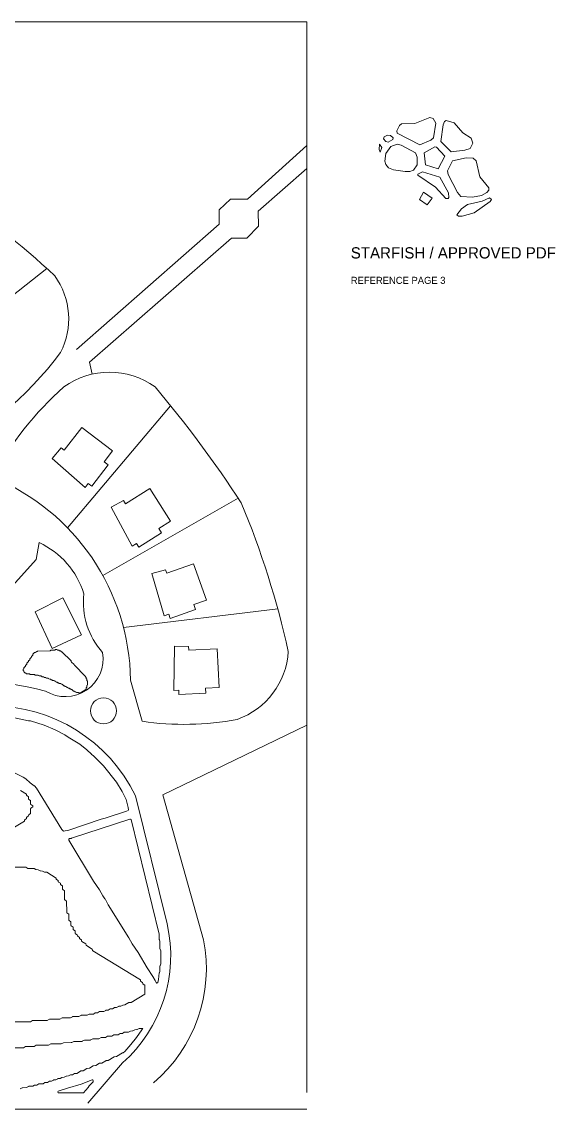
# Model space of a CAD drawing. Header units: inches. Extents: x 36 to 190, y -75 to 56.
# Drawn here: x 171.32 to 190.26, y 17.31 to 55.9 of the extents above; entities that cross this region are included whole.
import ezdxf

# ---------------------------------------------------------------- set-up
doc = ezdxf.new("R2010")
doc.units = ezdxf.units.IN
for name, color, linetype, lineweight in [('01_ORIGINAL_CAD', 7, 'Continuous', 20), ('02_APPROVED_PDF_OUTLINES', 7, 'Continuous', 15), ('03_ADDED_AREAS_SAME_COMPOSITION', 7, 'Continuous', 15), ('05_REFERENCE_ICON', 7, 'Continuous', 15), ('06_LABEL', 7, 'Continuous', 15)]:
    doc.layers.add(name, color=color, linetype=linetype, lineweight=lineweight)

# ---------------------------------------------------------------- blocks, each defined once
blk = doc.blocks.new('03_STARFISH')
at = {"layer": '01_ORIGINAL_CAD'}
for p, q in [((36.248, 55.9), (71.442, 55.9)), ((71.442, 55.9), (71.442, 17.906)), ((71.442, 17.312), (36.248, 17.312))]:
    blk.add_line(p, q, dxfattribs=at)
for points in [[(63.257, 44.272), (68.329, 48.719), (68.329, 49.231), (68.73, 49.6), (69.33, 49.6), (71.442, 51.512), (71.442, 50.696), (69.711, 49.177), (69.725, 48.651), (69.304, 48.218), (68.761, 48.218), (63.72, 43.82), (63.817, 43.397)], [(62.206, 47.145), (57.223, 43.22)], [(66.604, 42.276), (62.941, 37.945)], [(69.006, 38.995), (64.196, 36.253)], [(70.407, 35.063), (64.93, 34.409)], [(65.18, 32.538), (65.591, 31.078)], [(71.442, 30.938), (66.326, 28.468)], [(66.326, 28.468), (67.775, 23.323)]]:
    blk.add_lwpolyline(points, dxfattribs=at)
for points in [[(60.29, 39.74, -0.089338), (62.813, 42.944, -0.322066), (66.051, 42.944, -0.030946), (69.111, 38.833, -0.044664), (70.78, 33.554, -0.301674), (68.967, 31.144, -0.082145), (65.591, 31.078)], [(60.29, 39.74, -0.300089), (65.18, 32.538)], [(59.998, 35.322), (60.235, 35.059), (61.831, 36.816), (61.933, 37.418, -0.214593), (63.522, 35.602, 0.212382), (64.188, 33.517, -0.642649), (62.166, 32.15, 0.132984), (51.615, 31.858, -0.471407), (50.913, 32.245)], [(53.65, 30.945, -0.14301), (60.243, 31.63, -0.286424), (65.36, 28.431), (66.481, 23.89, -0.272091), (64.9, 18.954), (63.661, 17.533)]]:
    blk.add_lwpolyline(points, format="xyb", dxfattribs=at)
for points in [[(62.827, 40.702), (63.445, 41.502), (64.534, 40.672), (64.241, 40.288), (64.384, 40.18), (63.804, 39.42), (63.677, 39.516), (63.571, 39.377), (62.394, 40.407), (62.722, 40.782)], [(65.006, 38.799), (65.865, 39.334), (66.595, 38.175), (66.187, 37.918), (66.283, 37.767), (65.474, 37.257), (65.389, 37.391), (65.242, 37.298), (64.498, 38.674), (64.936, 38.911)], [(66.464, 36.332), (67.417, 36.67), (67.882, 35.382), (67.428, 35.218), (67.489, 35.05), (66.59, 34.725), (66.536, 34.875), (66.372, 34.816), (65.94, 36.319), (66.419, 36.457)], [(61.796, 34.957), (62.78, 35.461), (63.435, 34.152), (62.399, 33.663)], [(67.244, 33.6), (68.254, 33.648), (68.327, 32.28), (67.845, 32.255), (67.855, 32.076), (66.9, 32.025), (66.892, 32.184), (66.717, 32.175), (66.739, 33.739), (67.237, 33.732)]]:
    blk.add_lwpolyline(points, close=True, dxfattribs=at)
blk.add_circle((64.22, 31.448), 0.463, dxfattribs=at)
for centre, radius, start, end in [((40.939, 23.771), 31.601, 47.0054, 64.8874), ((60.387, 45.356), 2.599, 332.6099, 36.0186), ((51.961, 52.291), 13.465, 297.5281, 322.8549), ((62.535, 22.313), 5.337, 310.4718, 10.9016)]:
    blk.add_arc(centre, radius, start, end, dxfattribs=at)
at = {"layer": '02_APPROVED_PDF_OUTLINES'}
blk.add_lwpolyline([(62.561, 33.626), (62.581, 33.608), (62.583, 33.606), (62.586, 33.604), (62.589, 33.603), (62.592, 33.602), (62.595, 33.601), (62.598, 33.601), (62.64, 33.6), (62.658, 33.583), (62.66, 33.58), (62.663, 33.578), (62.666, 33.577), (62.67, 33.576), (62.673, 33.575), (62.693, 33.574), (62.714, 33.554), (62.717, 33.552), (62.72, 33.55), (62.723, 33.548), (62.726, 33.548), (62.73, 33.547), (62.746, 33.546), (63.071, 33.219), (63.074, 33.196), (63.074, 33.193), (63.075, 33.19), (63.077, 33.187), (63.079, 33.185), (63.081, 33.182), (63.161, 33.102), (63.163, 33.1), (63.165, 33.098), (63.168, 33.097), (63.171, 33.096), (63.173, 33.095), (63.179, 33.094), (63.18, 33.088), (63.181, 33.084), (63.183, 33.081), (63.185, 33.078), (63.187, 33.075), (63.575, 32.684), (63.576, 32.667), (63.576, 32.664), (63.577, 32.66), (63.578, 32.657), (63.58, 32.654), (63.582, 32.651), (63.602, 32.631), (63.602, 32.614), (63.603, 32.61), (63.604, 32.607), (63.605, 32.603), (63.607, 32.6), (63.609, 32.598), (63.628, 32.577), (63.629, 32.534), (63.629, 32.531), (63.63, 32.528), (63.631, 32.525), (63.632, 32.522), (63.634, 32.519), (63.636, 32.517), (63.654, 32.497), (63.655, 32.368), (63.636, 32.348), (63.634, 32.346), (63.633, 32.343), (63.631, 32.34), (63.63, 32.337), (63.63, 32.334), (63.629, 32.331), (63.629, 32.288), (63.61, 32.267), (63.608, 32.265), (63.606, 32.262), (63.605, 32.26), (63.604, 32.257), (63.603, 32.254), (63.603, 32.251), (63.602, 32.208), (63.595, 32.201), (63.436, 32.109), (63.357, 32.078), (63.343, 32.09), (63.34, 32.092), (63.337, 32.094), (63.334, 32.095), (63.33, 32.096), (63.327, 32.096), (63.261, 32.096), (63.243, 32.114), (63.241, 32.116), (63.238, 32.118), (63.235, 32.119), (63.231, 32.12), (63.228, 32.121), (63.208, 32.122), (63.187, 32.142), (63.185, 32.144), (63.181, 32.146), (63.178, 32.148), (63.175, 32.149), (63.171, 32.149), (63.155, 32.15), (63.108, 32.195), (63.106, 32.197), (63.103, 32.199), (63.1, 32.201), (63.097, 32.202), (63.094, 32.202), (63.091, 32.203), (63.075, 32.203), (63.057, 32.221), (63.055, 32.223), (63.052, 32.225), (63.049, 32.226), (63.045, 32.227), (63.042, 32.228), (63.022, 32.23), (63.001, 32.249), (62.999, 32.252), (62.995, 32.253), (62.992, 32.255), (62.989, 32.256), (62.985, 32.256), (62.968, 32.257), (62.948, 32.276), (62.945, 32.278), (62.942, 32.28), (62.939, 32.282), (62.936, 32.283), (62.932, 32.283), (62.915, 32.284), (62.895, 32.303), (62.892, 32.305), (62.889, 32.307), (62.886, 32.308), (62.882, 32.309), (62.879, 32.31), (62.862, 32.31), (62.842, 32.33), (62.839, 32.332), (62.836, 32.334), (62.833, 32.335), (62.829, 32.336), (62.826, 32.337), (62.809, 32.337), (62.762, 32.383), (62.76, 32.385), (62.758, 32.387), (62.755, 32.388), (62.752, 32.389), (62.749, 32.39), (62.746, 32.39), (62.729, 32.391), (62.706, 32.412), (62.703, 32.413), (62.701, 32.415), (62.698, 32.416), (62.695, 32.417), (62.692, 32.418), (62.689, 32.418), (62.65, 32.418), (62.632, 32.435), (62.63, 32.437), (62.627, 32.439), (62.624, 32.441), (62.62, 32.442), (62.617, 32.442), (62.597, 32.444), (62.576, 32.464), (62.573, 32.466), (62.57, 32.468), (62.567, 32.469), (62.564, 32.47), (62.56, 32.471), (62.543, 32.471), (62.523, 32.491), (62.52, 32.493), (62.517, 32.495), (62.514, 32.496), (62.51, 32.497), (62.507, 32.497), (62.49, 32.498), (62.47, 32.517), (62.468, 32.519), (62.465, 32.521), (62.462, 32.522), (62.459, 32.523), (62.456, 32.524), (62.453, 32.524), (62.411, 32.525), (62.393, 32.542), (62.391, 32.545), (62.388, 32.546), (62.385, 32.548), (62.381, 32.549), (62.378, 32.549), (62.358, 32.551), (62.337, 32.571), (62.335, 32.573), (62.332, 32.575), (62.329, 32.576), (62.326, 32.577), (62.323, 32.577), (62.32, 32.578), (62.277, 32.579), (62.257, 32.598), (62.255, 32.6), (62.252, 32.601), (62.25, 32.603), (62.247, 32.604), (62.244, 32.604), (62.241, 32.605), (62.198, 32.605), (62.178, 32.624), (62.175, 32.626), (62.173, 32.628), (62.17, 32.629), (62.167, 32.63), (62.164, 32.631), (62.161, 32.631), (62.118, 32.632), (62.098, 32.651), (62.096, 32.653), (62.093, 32.655), (62.09, 32.656), (62.087, 32.657), (62.084, 32.658), (62.081, 32.658), (62.038, 32.659), (62.015, 32.679), (62.013, 32.681), (62.01, 32.683), (62.007, 32.684), (62.004, 32.685), (62.001, 32.686), (61.998, 32.686), (61.931, 32.686), (61.909, 32.706), (61.906, 32.708), (61.904, 32.71), (61.901, 32.711), (61.898, 32.712), (61.895, 32.712), (61.892, 32.712), (61.798, 32.713), (61.772, 32.734), (61.769, 32.736), (61.766, 32.737), (61.763, 32.739), (61.76, 32.739), (61.756, 32.74), (61.613, 32.739), (61.59, 32.76), (61.588, 32.762), (61.585, 32.763), (61.582, 32.764), (61.579, 32.765), (61.576, 32.766), (61.573, 32.766), (61.481, 32.766), (61.461, 32.785), (61.458, 32.787), (61.455, 32.789), (61.452, 32.79), (61.448, 32.791), (61.445, 32.792), (61.428, 32.793), (61.398, 32.824), (61.397, 32.84), (61.396, 32.844), (61.395, 32.847), (61.394, 32.85), (61.392, 32.853), (61.39, 32.856), (61.371, 32.876), (61.371, 32.925), (61.39, 32.945), (61.392, 32.948), (61.394, 32.951), (61.395, 32.954), (61.396, 32.957), (61.397, 32.961), (61.397, 32.978), (61.441, 33.022), (61.443, 33.025), (61.445, 33.028), (61.447, 33.031), (61.448, 33.034), (61.448, 33.038), (61.45, 33.058), (61.495, 33.106), (61.497, 33.108), (61.499, 33.111), (61.5, 33.113), (61.501, 33.116), (61.502, 33.119), (61.502, 33.122), (61.503, 33.139), (61.547, 33.184), (61.549, 33.186), (61.551, 33.189), (61.552, 33.192), (61.553, 33.196), (61.554, 33.199), (61.556, 33.219), (61.6, 33.264), (61.602, 33.267), (61.604, 33.27), (61.605, 33.273), (61.606, 33.276), (61.607, 33.28), (61.609, 33.3), (61.653, 33.345), (61.655, 33.347), (61.657, 33.35), (61.658, 33.353), (61.659, 33.357), (61.66, 33.36), (61.661, 33.38), (61.707, 33.428), (61.709, 33.43), (61.711, 33.433), (61.712, 33.436), (61.713, 33.438), (61.714, 33.441), (61.714, 33.444), (61.715, 33.461), (61.772, 33.519), (61.788, 33.52), (61.792, 33.52), (61.795, 33.521), (61.798, 33.522), (61.802, 33.524), (61.804, 33.526), (61.825, 33.546), (61.845, 33.548), (61.848, 33.549), (61.852, 33.55), (61.855, 33.551), (61.858, 33.553), (61.86, 33.555), (61.877, 33.572), (62.312, 33.573), (62.316, 33.573), (62.319, 33.573), (62.322, 33.575), (62.325, 33.576), (62.328, 33.578), (62.354, 33.599), (62.474, 33.6), (62.477, 33.6), (62.48, 33.601), (62.483, 33.601), (62.486, 33.603), (62.488, 33.604), (62.491, 33.606), (62.514, 33.626)], close=True, dxfattribs=at)
at = {"layer": '03_ADDED_AREAS_SAME_COMPOSITION'}
for points in [[(61.008, 31.216), (61.555, 31.096), (61.559, 31.095), (61.631, 31.091), (62.11, 30.94), (62.502, 30.771), (62.843, 30.599), (62.961, 30.514), (62.963, 30.513), (63.375, 30.27), (63.63, 30.066), (63.79, 29.906), (63.792, 29.904), (63.795, 29.902), (63.856, 29.865), (64.223, 29.498), (64.68, 28.914), (64.881, 28.587), (65.024, 28.298), (65.099, 28.02), (65.106, 27.931), (65.094, 27.915), (65.031, 27.888), (64.283, 27.639), (64.139, 27.604), (64.137, 27.604), (62.984, 27.215), (62.801, 27.175), (62.741, 27.238), (61.845, 28.704), (61.844, 28.706), (61.842, 28.708), (61.766, 28.785), (61.762, 28.788), (61.613, 28.89), (61.465, 29.035), (61.464, 29.036), (61.461, 29.038), (61.368, 29.099), (61.365, 29.1), (60.744, 29.408)], [(61.277, 28.62), (61.483, 28.493), (61.486, 28.461), (61.486, 28.458), (61.487, 28.454), (61.488, 28.451), (61.49, 28.449), (61.492, 28.446), (61.494, 28.444), (61.497, 28.442), (61.557, 28.402), (61.558, 28.33), (61.558, 28.326), (61.559, 28.323), (61.56, 28.32), (61.562, 28.317), (61.564, 28.314), (61.566, 28.312), (61.569, 28.309), (61.632, 28.266), (61.633, 28.147), (61.634, 28.143), (61.634, 28.14), (61.635, 28.137), (61.637, 28.134), (61.639, 28.131), (61.641, 28.128), (61.644, 28.126), (61.707, 28.082), (61.707, 28.038), (61.645, 27.994), (61.642, 27.992), (61.64, 27.989), (61.638, 27.987), (61.636, 27.984), (61.635, 27.98), (61.634, 27.977), (61.634, 27.974), (61.634, 27.81), (61.578, 27.775), (61.575, 27.773), (61.573, 27.771), (61.571, 27.769), (61.569, 27.766), (61.568, 27.763), (61.567, 27.76), (61.566, 27.757), (61.561, 27.719), (61.499, 27.679), (61.497, 27.677), (61.494, 27.674), (61.492, 27.672), (61.491, 27.669), (61.489, 27.666), (61.488, 27.663), (61.488, 27.659), (61.486, 27.627), (61.425, 27.587), (61.422, 27.585), (61.42, 27.583), (61.418, 27.58), (61.416, 27.577), (61.415, 27.574), (61.414, 27.571), (61.414, 27.568), (61.412, 27.536), (61.006, 27.286)], [(60.089, 25.902), (61.459, 25.903), (61.537, 25.86), (61.54, 25.859), (61.543, 25.858), (61.546, 25.858), (61.549, 25.857), (61.757, 25.857), (61.82, 25.819), (61.822, 25.818), (61.825, 25.817), (61.828, 25.816), (61.831, 25.816), (61.906, 25.812), (61.977, 25.771), (61.98, 25.769), (61.983, 25.768), (61.986, 25.768), (61.989, 25.768), (62.056, 25.766), (62.126, 25.725), (62.129, 25.724), (62.132, 25.723), (62.135, 25.722), (62.138, 25.722), (62.205, 25.72), (62.537, 25.516), (62.54, 25.484), (62.54, 25.481), (62.541, 25.478), (62.542, 25.475), (62.544, 25.472), (62.546, 25.469), (62.548, 25.467), (62.551, 25.465), (62.612, 25.425), (62.615, 25.393), (62.615, 25.389), (62.616, 25.386), (62.617, 25.383), (62.619, 25.38), (62.621, 25.378), (62.623, 25.376), (62.626, 25.374), (62.688, 25.333), (62.693, 25.295), (62.694, 25.292), (62.695, 25.289), (62.696, 25.286), (62.698, 25.284), (62.7, 25.281), (62.702, 25.279), (62.705, 25.277), (62.761, 25.242), (62.762, 25.124), (62.762, 25.121), (62.763, 25.118), (62.764, 25.114), (62.766, 25.111), (62.768, 25.109), (62.77, 25.106), (62.773, 25.104), (62.836, 25.06), (62.837, 24.763), (62.837, 24.76), (62.838, 24.757), (62.839, 24.753), (62.841, 24.75), (62.842, 24.748), (62.845, 24.745), (62.847, 24.743), (62.912, 24.694), (62.913, 24.305), (62.913, 24.302), (62.914, 24.299), (62.915, 24.295), (62.917, 24.292), (62.919, 24.29), (62.921, 24.287), (62.923, 24.285), (62.988, 24.236), (62.99, 24.025), (62.99, 24.022), (62.991, 24.018), (62.992, 24.015), (62.993, 24.012), (62.995, 24.009), (62.998, 24.007), (63, 24.005), (63.064, 23.961), (63.065, 23.842), (63.065, 23.839), (63.066, 23.835), (63.067, 23.832), (63.068, 23.829), (63.07, 23.826), (63.073, 23.824), (63.075, 23.822), (63.139, 23.777), (63.142, 23.699), (63.143, 23.696), (63.143, 23.692), (63.145, 23.689), (63.146, 23.686), (63.148, 23.684), (63.151, 23.681), (63.154, 23.679), (63.214, 23.64), (63.217, 23.562), (63.218, 23.558), (63.218, 23.555), (63.22, 23.552), (63.221, 23.549), (63.223, 23.546), (63.226, 23.544), (63.229, 23.542), (63.29, 23.502), (63.292, 23.469), (63.293, 23.466), (63.294, 23.463), (63.295, 23.46), (63.296, 23.457), (63.299, 23.454), (63.301, 23.452), (63.304, 23.45), (63.366, 23.41), (63.371, 23.372), (63.372, 23.369), (63.373, 23.366), (63.374, 23.363), (63.376, 23.36), (63.378, 23.358), (63.38, 23.356), (63.383, 23.354), (63.44, 23.319), (63.442, 23.286), (63.442, 23.283), (63.443, 23.28), (63.445, 23.277), (63.446, 23.274), (63.449, 23.271), (63.451, 23.269), (63.454, 23.267), (63.591, 23.18), (63.601, 23.137), (63.602, 23.134), (63.604, 23.131), (63.605, 23.128), (63.608, 23.125), (63.61, 23.123), (63.613, 23.121), (63.816, 22.997), (63.826, 22.954), (63.827, 22.951), (63.828, 22.948), (63.83, 22.945), (63.832, 22.942), (63.834, 22.94), (63.837, 22.938), (65.534, 21.9), (65.536, 21.867), (65.536, 21.864), (65.537, 21.861), (65.539, 21.858), (65.54, 21.855), (65.542, 21.852), (65.545, 21.85), (65.547, 21.848), (65.609, 21.808), (65.615, 21.77), (65.616, 21.767), (65.617, 21.764), (65.618, 21.761), (65.62, 21.758), (65.622, 21.756), (65.624, 21.754), (65.627, 21.752), (65.683, 21.717), (65.684, 21.4), (65.204, 21.105), (65.13, 21.1), (65.127, 21.1), (65.124, 21.099), (65.121, 21.098), (65.118, 21.097), (64.981, 21.013), (64.914, 21.011), (64.911, 21.011), (64.908, 21.01), (64.905, 21.009), (64.902, 21.008), (64.832, 20.967), (64.765, 20.965), (64.762, 20.965), (64.759, 20.964), (64.756, 20.963), (64.753, 20.962), (64.683, 20.921), (64.616, 20.919), (64.613, 20.919), (64.61, 20.919), (64.607, 20.917), (64.604, 20.916), (64.534, 20.875), (64.467, 20.874), (64.464, 20.873), (64.461, 20.873), (64.458, 20.872), (64.455, 20.87), (64.384, 20.829), (64.31, 20.825), (64.307, 20.825), (64.304, 20.824), (64.301, 20.823), (64.298, 20.822), (64.235, 20.784), (64.094, 20.782), (64.091, 20.782), (64.088, 20.781), (64.085, 20.78), (64.082, 20.778), (64.012, 20.738), (63.937, 20.734), (63.934, 20.733), (63.931, 20.732), (63.928, 20.731), (63.925, 20.73), (63.863, 20.692), (63.722, 20.69), (63.718, 20.69), (63.715, 20.689), (63.712, 20.688), (63.709, 20.687), (63.639, 20.646), (63.431, 20.646), (63.428, 20.645), (63.425, 20.645), (63.422, 20.644), (63.42, 20.643), (63.341, 20.6), (63.133, 20.6), (63.13, 20.599), (63.127, 20.599), (63.124, 20.598), (63.121, 20.597), (63.043, 20.554), (62.76, 20.554), (62.757, 20.554), (62.754, 20.553), (62.751, 20.552), (62.748, 20.551), (62.67, 20.508), (62.312, 20.508), (62.309, 20.507), (62.306, 20.507), (62.303, 20.506), (62.301, 20.505), (62.222, 20.462), (61.716, 20.462), (61.713, 20.461), (61.709, 20.461), (61.707, 20.46), (61.704, 20.459), (61.625, 20.416), (59.211, 20.415)], [(61.079, 19.49), (61.362, 19.491), (61.365, 19.491), (61.368, 19.492), (61.371, 19.493), (61.374, 19.494), (61.452, 19.536), (61.743, 19.539), (61.746, 19.539), (61.749, 19.539), (61.752, 19.54), (61.755, 19.542), (61.825, 19.582), (62.257, 19.583), (62.26, 19.583), (62.263, 19.584), (62.266, 19.585), (62.269, 19.586), (62.347, 19.628), (62.705, 19.629), (62.708, 19.629), (62.711, 19.63), (62.714, 19.631), (62.717, 19.632), (62.795, 19.674), (63.078, 19.675), (63.081, 19.675), (63.084, 19.676), (63.087, 19.677), (63.09, 19.678), (63.168, 19.72), (63.451, 19.721), (63.454, 19.721), (63.457, 19.722), (63.46, 19.723), (63.463, 19.724), (63.541, 19.766), (63.749, 19.767), (63.752, 19.767), (63.755, 19.768), (63.758, 19.769), (63.761, 19.77), (63.839, 19.812), (64.047, 19.813), (64.051, 19.813), (64.054, 19.814), (64.057, 19.815), (64.059, 19.816), (64.138, 19.858), (64.279, 19.86), (64.283, 19.861), (64.286, 19.861), (64.289, 19.862), (64.292, 19.864), (64.362, 19.904), (64.503, 19.906), (64.506, 19.906), (64.51, 19.907), (64.513, 19.908), (64.515, 19.91), (64.586, 19.95), (64.727, 19.952), (64.73, 19.952), (64.733, 19.953), (64.736, 19.954), (64.739, 19.955), (64.81, 19.996), (64.884, 20), (64.887, 20.001), (64.89, 20.001), (64.893, 20.003), (64.896, 20.004), (64.959, 20.042), (65.1, 20.044), (65.103, 20.044), (65.106, 20.045), (65.109, 20.046), (65.112, 20.047), (65.182, 20.088), (65.249, 20.09), (65.252, 20.09), (65.255, 20.091), (65.258, 20.092), (65.261, 20.093), (65.332, 20.134), (65.406, 20.138), (65.409, 20.138), (65.412, 20.139), (65.415, 20.14), (65.418, 20.142), (65.481, 20.18), (65.615, 20.181), (65.582, 20.125), (65.397, 19.86), (65.195, 19.606), (64.974, 19.365), (64.922, 19.315), (64.912, 19.314), (64.908, 19.314), (64.905, 19.313), (64.903, 19.312), (64.9, 19.31), (64.687, 19.18), (64.606, 19.173), (64.603, 19.173), (64.601, 19.172), (64.598, 19.171), (64.595, 19.17), (64.39, 19.043), (64.315, 19.039), (64.312, 19.039), (64.309, 19.038), (64.306, 19.037), (64.304, 19.035), (64.166, 18.951), (64.092, 18.947), (64.089, 18.947), (64.086, 18.946), (64.083, 18.945), (64.08, 18.944), (63.942, 18.86), (63.868, 18.856), (63.865, 18.855), (63.862, 18.855), (63.859, 18.853), (63.857, 18.852), (63.719, 18.768), (63.645, 18.764), (63.642, 18.764), (63.639, 18.763), (63.636, 18.762), (63.633, 18.76), (63.495, 18.676), (63.421, 18.672), (63.418, 18.672), (63.415, 18.671), (63.412, 18.67), (63.409, 18.669), (63.272, 18.585), (63.205, 18.583), (63.202, 18.583), (63.199, 18.582), (63.196, 18.581), (63.194, 18.58), (63.123, 18.539), (63.056, 18.537), (63.053, 18.537), (63.05, 18.536), (63.047, 18.535), (63.044, 18.534), (62.974, 18.493), (62.907, 18.491), (62.904, 18.491), (62.901, 18.49), (62.898, 18.489), (62.895, 18.488), (62.825, 18.447), (62.75, 18.443), (62.747, 18.443), (62.744, 18.442), (62.741, 18.441), (62.738, 18.439), (62.676, 18.401), (62.609, 18.4), (62.606, 18.399), (62.603, 18.399), (62.6, 18.398), (62.597, 18.396), (62.527, 18.355), (62.46, 18.354), (62.457, 18.353), (62.454, 18.353), (62.451, 18.352), (62.448, 18.35), (62.378, 18.31), (62.311, 18.308), (62.308, 18.307), (62.305, 18.307), (62.302, 18.306), (62.299, 18.304), (62.228, 18.264), (62.154, 18.259), (62.151, 18.259), (62.148, 18.258), (62.145, 18.257), (62.142, 18.256), (62.079, 18.218), (61.938, 18.216), (61.935, 18.216), (61.932, 18.215), (61.929, 18.214), (61.926, 18.213), (61.855, 18.172), (61.781, 18.168), (61.778, 18.167), (61.775, 18.167), (61.772, 18.166), (61.769, 18.164), (61.707, 18.126), (61.574, 18.126), (61.571, 18.126), (61.568, 18.125), (61.565, 18.124), (61.562, 18.123), (61.483, 18.08), (61.342, 18.078), (61.338, 18.078), (61.335, 18.077), (61.332, 18.076), (61.329, 18.075), (61.259, 18.034)]]:
    blk.add_lwpolyline(points, dxfattribs=at)
for points in [[(62.984, 26.855), (62.984, 26.892), (63.018, 26.917), (63.077, 26.925), (63.082, 26.926), (65.152, 27.611), (65.183, 27.608), (65.197, 27.595), (66.198, 23.525), (66.201, 23.333), (66.202, 23.33), (66.203, 23.326), (66.225, 23.26), (66.225, 23.026), (66.225, 23.022), (66.226, 23.019), (66.25, 22.936), (66.25, 22.47), (66.228, 22.404), (66.227, 22.4), (66.226, 22.396), (66.224, 22.211), (66.203, 22.155), (66.202, 22.152), (66.201, 22.149), (66.174, 21.911), (66.147, 21.81), (66.134, 21.795), (66.108, 21.789), (66.085, 21.805), (66.058, 21.88), (66.056, 21.885), (65.974, 22.024), (65.973, 22.025), (65.767, 22.336), (65.449, 22.874), (65.448, 22.875), (65.243, 23.185), (65.124, 23.398), (65.124, 23.399), (64.39, 24.564), (64.274, 24.773), (64.273, 24.776), (64.192, 24.886), (64.074, 25.098), (64.073, 25.1), (63.867, 25.411)], [(62.616, 17.954), (62.936, 18.065), (63.43, 18.201), (63.433, 18.202), (63.816, 18.355), (63.845, 18.353), (63.859, 18.336), (63.85, 18.285), (63.713, 18.147), (63.711, 18.144), (63.709, 18.142), (63.678, 18.087), (63.507, 17.9), (63.485, 17.889), (62.623, 17.889), (62.605, 17.898), (62.596, 17.916), (62.597, 17.934)]]:
    blk.add_lwpolyline(points, close=True, dxfattribs=at)
at = {"layer": '05_REFERENCE_ICON'}
for points in [[(75.807, 52.5), (75.93, 52.465), (76.023, 52.296), (75.939, 51.781), (75.846, 51.704), (75.446, 51.53), (74.65, 51.942), (74.639, 52.029), (74.724, 52.214), (74.795, 52.28), (75.273, 52.292)], [(76.383, 52.396), (76.666, 52.316), (76.974, 51.96), (77.271, 51.765), (77.335, 51.597), (77.233, 51.404), (77.052, 51.347), (76.566, 51.288), (76.196, 51.654), (76.28, 52.238), (76.323, 52.366)], [(74.305, 51.875), (74.407, 51.863), (74.51, 51.786), (74.489, 51.726), (74.322, 51.633), (74.242, 51.656), (74.16, 51.745), (74.188, 51.817)], [(74.022, 51.553), (74.105, 51.439), (74.045, 51.275), (74.011, 51.363)], [(74.642, 51.551), (74.791, 51.517), (75.3, 51.244), (75.353, 51.093), (75.354, 50.821), (75.23, 50.64), (75.091, 50.582), (74.936, 50.582), (74.52, 50.651), (74.339, 50.72), (74.246, 50.832), (74.204, 50.959), (74.246, 51.231), (74.423, 51.47)], [(75.99, 51.46), (76.039, 51.448), (76.334, 51.129), (76.104, 50.687), (75.654, 50.825), (75.61, 51.255)], [(77.1, 51.068), (77.34, 51.056), (77.454, 50.968), (77.583, 50.402), (77.903, 50.009), (77.903, 49.922), (77.832, 49.845), (77.641, 49.74), (77.321, 49.671), (76.91, 49.694), (76.786, 49.84), (76.454, 50.475), (76.432, 50.609), (76.609, 50.963)], [(75.544, 50.57), (76.158, 50.385), (76.464, 49.834), (76.486, 49.666), (76.458, 49.624), (76.377, 49.624), (76.004, 50.027), (75.377, 50.451), (75.384, 50.488)], [(75.577, 49.853), (75.889, 49.637), (75.712, 49.404), (75.443, 49.588)], [(77.923, 49.647), (78, 49.593), (77.95, 49.521), (77.386, 49.116), (76.96, 49), (76.826, 49), (76.766, 49.054), (76.932, 49.265), (77.145, 49.415), (77.666, 49.531)]]:
    blk.add_lwpolyline(points, close=True, dxfattribs=at)
at = {"layer": '06_LABEL'}
for s, height, p in [('STARFISH / APPROVED PDF', 0.4, (73, 47.5)), ('REFERENCE PAGE 3', 0.25, (73, 46.6))]:
    blk.add_text(s, height=height, dxfattribs=at).set_placement(p)

msp = doc.modelspace()

# ---------------------------------------------------------------- block references
msp.add_blockref('03_STARFISH', (110, 0))

doc.saveas('drawing.dxf')
